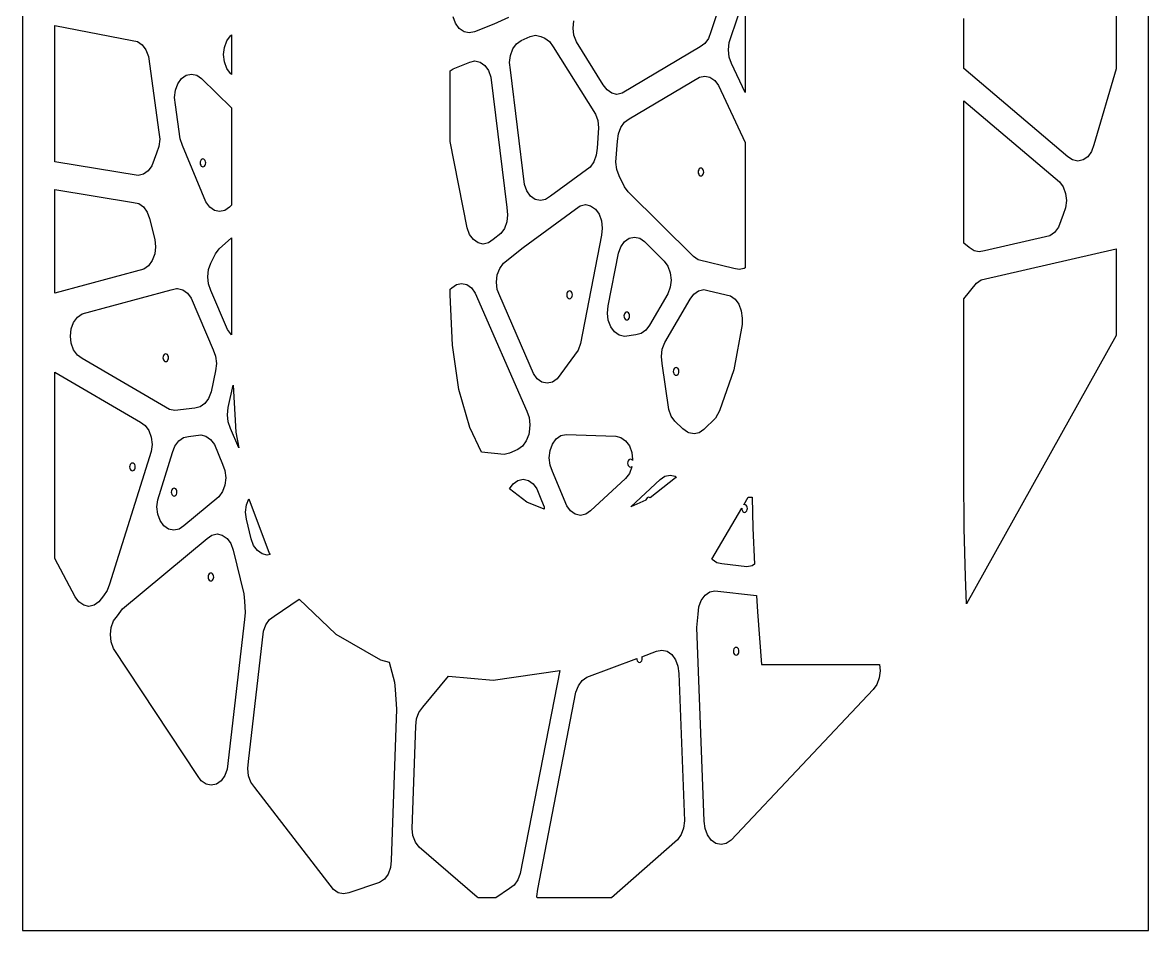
# Model space of a CAD drawing. Header units: metres. Extents: x 5 to 4553, y 5 to 890.
# Drawn here: x 1118 to 1638, y 5 to 424 of the extents above; entities that cross this region are included whole.
import ezdxf

# ---------------------------------------------------------------- set-up
doc = ezdxf.new("R2010")
doc.units = ezdxf.units.M

msp = doc.modelspace()

# ---------------------------------------------------------------- linework, layer by layer
for p, q in [((1118, 890), (1118, 5)), ((1638, 5), (1638, 890)), ((1623, 460.395), (1623, 402.898)), ((1441.28, 436.317), (1435.91, 419.945)), ((1451.75, 433.083), (1451.75, 392.011)), ((1317.99, 423.959), (1316.88, 426.969)), ((1342.48, 426.647), (1335.62, 423.59)), ((1444.39, 414.993), (1448.44, 427.344)), ((1133, 360.006), (1133, 422.981)), ((1133, 422.981), (1168.71, 416.061)), ((1319.71, 421.57), (1317.99, 423.959)), ((1321.89, 420.035), (1319.71, 421.57)), ((1335.62, 423.59), (1326.71, 420.035)), ((1372.3, 421.726), (1372.68, 425.063)), ((1372.68, 418.389), (1372.3, 421.726)), ((1552.75, 403.042), (1552.75, 426.223)), ((1168.71, 416.061), (1171.12, 415.532)), ((1212.38, 415.828), (1214.11, 418.217)), ((1214.11, 418.217), (1214.52, 418.528)), ((1214.52, 418.528), (1214.52, 400.338)), ((1324.3, 419.507), (1321.89, 420.035)), ((1326.71, 420.035), (1324.3, 419.507)), ((1346.17, 414.488), (1348.35, 416.022)), ((1348.35, 416.022), (1352.49, 417.866)), ((1352.49, 417.866), (1354.9, 418.395)), ((1354.9, 418.395), (1357.31, 417.866)), ((1357.31, 417.866), (1359.21, 416.993)), ((1359.21, 416.993), (1361.38, 415.459)), ((1373.79, 415.378), (1372.68, 418.389)), ((1434.8, 416.934), (1433.07, 414.545)), ((1435.91, 419.945), (1434.8, 416.934)), ((1171.12, 415.532), (1173.29, 413.998)), ((1173.29, 413.998), (1175.02, 411.609)), ((1175.02, 411.609), (1176.13, 408.598)), ((1210.89, 409.48), (1211.27, 412.817)), ((1211.27, 412.817), (1212.38, 415.828)), ((1343.34, 409.088), (1344.45, 412.099)), ((1344.45, 412.099), (1346.17, 414.488)), ((1361.38, 415.459), (1363.11, 413.07)), ((1363.11, 413.07), (1382.57, 382.037)), ((1386.23, 395.547), (1373.79, 415.378)), ((1430.9, 413.011), (1394.95, 391.624)), ((1433.07, 414.545), (1430.9, 413.011)), ((1444, 411.656), (1444.39, 414.993)), ((1444.39, 408.319), (1444, 411.656)), ((1176.13, 408.598), (1180.99, 373.717)), ((1211.27, 406.143), (1210.89, 409.48)), ((1212.38, 403.132), (1211.27, 406.143)), ((1316.85, 402.977), (1324.51, 406.035)), ((1324.51, 406.035), (1326.92, 406.564)), ((1326.92, 406.564), (1329.33, 406.035)), ((1329.33, 406.035), (1331.51, 404.501)), ((1342.96, 405.751), (1343.34, 409.088)), ((1343.34, 402.414), (1342.96, 405.751)), ((1445.49, 405.308), (1444.39, 408.319)), ((1193.63, 399.95), (1196.04, 400.479)), ((1196.04, 400.479), (1198.45, 399.95)), ((1214.11, 400.743), (1212.38, 403.132)), ((1214.52, 400.338), (1214.11, 400.743)), ((1315.53, 402.045), (1316.85, 402.977)), ((1315.53, 369.374), (1315.53, 402.045)), ((1331.51, 404.501), (1333.23, 402.112)), ((1333.23, 402.112), (1334.34, 399.101)), ((1349.76, 349.514), (1343.34, 402.414)), ((1451.75, 392.011), (1445.49, 405.308)), ((1600.78, 362.34), (1552.75, 403.042)), ((1623, 402.898), (1612.78, 367.74)), ((1188.62, 393.016), (1189.73, 396.027)), ((1189.73, 396.027), (1191.45, 398.416)), ((1191.45, 398.416), (1193.63, 399.95)), ((1198.45, 399.95), (1200.62, 398.416)), ((1200.62, 398.416), (1214.52, 384.958)), ((1334.34, 399.101), (1341.66, 338.864)), ((1387.96, 393.158), (1386.23, 395.547)), ((1398.21, 379.749), (1430.67, 399.063)), ((1430.67, 399.063), (1433.08, 399.592)), ((1433.08, 399.592), (1435.49, 399.063)), ((1435.49, 399.063), (1437.67, 397.529)), ((1437.67, 397.529), (1439.39, 395.14)), ((1188.24, 389.679), (1188.62, 393.016)), ((1390.13, 391.624), (1387.96, 393.158)), ((1392.54, 391.095), (1390.13, 391.624)), ((1394.95, 391.624), (1392.54, 391.095)), ((1439.39, 395.14), (1451.75, 368.886)), ((1188.62, 386.341), (1188.24, 389.679)), ((1190.83, 370.521), (1188.62, 386.341)), ((1214.52, 384.958), (1214.52, 339.885)), ((1552.75, 322.426), (1552.75, 388.19)), ((1552.75, 388.19), (1596.89, 350.788)), ((1382.57, 382.037), (1383.68, 379.027)), ((1396.03, 378.215), (1398.21, 379.749)), ((1384.06, 375.689), (1383.32, 366.3)), ((1383.68, 379.027), (1384.06, 375.689)), ((1393.2, 372.815), (1394.31, 375.826)), ((1394.31, 375.826), (1396.03, 378.215)), ((1180.99, 373.717), (1181.37, 370.379)), ((1181.37, 370.379), (1180.99, 367.042)), ((1191.94, 367.51), (1190.83, 370.521)), ((1323.38, 329.44), (1315.53, 369.374)), ((1392.05, 359.796), (1392.82, 369.478)), ((1392.82, 369.478), (1393.2, 372.815)), ((1179.88, 364.031), (1177.71, 358.16)), ((1180.99, 367.042), (1179.88, 364.031)), ((1202.7, 341.451), (1191.94, 367.51)), ((1383.32, 366.3), (1382.94, 362.963)), ((1451.75, 368.886), (1451.75, 311.038)), ((1611.67, 364.73), (1609.95, 362.34)), ((1612.78, 367.74), (1611.67, 364.73)), ((1171.4, 353.708), (1133, 360.006)), ((1200.1, 360.025), (1200.04, 359.469)), ((1200.04, 359.469), (1200.1, 358.913)), ((1200.28, 360.527), (1200.1, 360.025)), ((1200.1, 358.913), (1200.28, 358.411)), ((1200.57, 360.925), (1200.28, 360.527)), ((1200.93, 361.181), (1200.57, 360.925)), ((1201.34, 361.269), (1200.93, 361.181)), ((1201.74, 361.181), (1201.34, 361.269)), ((1202.1, 360.925), (1201.74, 361.181)), ((1202.39, 360.527), (1202.1, 360.925)), ((1202.57, 360.025), (1202.39, 360.527)), ((1202.39, 358.411), (1202.57, 358.913)), ((1202.64, 359.469), (1202.57, 360.025)), ((1202.57, 358.913), (1202.64, 359.469)), ((1381.83, 359.952), (1380.1, 357.563)), ((1382.94, 362.963), (1381.83, 359.952)), ((1392.43, 356.458), (1392.05, 359.796)), ((1602.95, 360.806), (1600.78, 362.34)), ((1605.36, 360.278), (1602.95, 360.806)), ((1607.77, 360.806), (1605.36, 360.278)), ((1609.95, 362.34), (1607.77, 360.806)), ((1173.81, 354.236), (1171.4, 353.708)), ((1175.99, 355.77), (1173.81, 354.236)), ((1177.71, 358.16), (1175.99, 355.77)), ((1200.28, 358.411), (1200.57, 358.013)), ((1200.57, 358.013), (1200.93, 357.757)), ((1200.93, 357.757), (1201.34, 357.669)), ((1201.34, 357.669), (1201.74, 357.757)), ((1201.74, 357.757), (1202.1, 358.013)), ((1202.1, 358.013), (1202.39, 358.411)), ((1380.1, 357.563), (1361.77, 344.114)), ((1393.54, 353.448), (1392.43, 356.458)), ((1430.08, 355.805), (1430.02, 355.249)), ((1430.02, 355.249), (1430.08, 354.693)), ((1430.27, 356.307), (1430.08, 355.805)), ((1430.08, 354.693), (1430.27, 354.191)), ((1430.56, 356.705), (1430.27, 356.307)), ((1430.27, 354.191), (1430.56, 353.793)), ((1430.92, 356.961), (1430.56, 356.705)), ((1430.56, 353.793), (1430.92, 353.537)), ((1431.32, 357.049), (1430.92, 356.961)), ((1431.72, 356.961), (1431.32, 357.049)), ((1432.08, 356.705), (1431.72, 356.961)), ((1431.72, 353.537), (1432.08, 353.793)), ((1432.37, 356.307), (1432.08, 356.705)), ((1432.08, 353.793), (1432.37, 354.191)), ((1432.56, 355.805), (1432.37, 356.307)), ((1432.37, 354.191), (1432.56, 354.693)), ((1432.62, 355.249), (1432.56, 355.805)), ((1432.56, 354.693), (1432.62, 355.249)), ((1350.87, 346.503), (1349.76, 349.514)), ((1395.99, 348.425), (1393.54, 353.448)), ((1397.71, 346.036), (1395.99, 348.425)), ((1430.92, 353.537), (1431.32, 353.449)), ((1431.32, 353.449), (1431.72, 353.537)), ((1596.89, 350.788), (1598.61, 348.398)), ((1133, 347.167), (1169.27, 341.217)), ((1133, 299.376), (1133, 347.167)), ((1352.6, 344.114), (1350.87, 346.503)), ((1354.77, 342.58), (1352.6, 344.114)), ((1361.77, 344.114), (1359.59, 342.58)), ((1427.91, 316.182), (1397.71, 346.036)), ((1598.61, 348.398), (1599.72, 345.388)), ((1599.72, 345.388), (1600.1, 342.05)), ((1169.27, 341.217), (1171.69, 340.689)), ((1171.69, 340.689), (1173.86, 339.155)), ((1173.86, 339.155), (1175.59, 336.766)), ((1204.43, 339.062), (1202.7, 341.451)), ((1206.6, 337.528), (1204.43, 339.062)), ((1213.6, 339.062), (1211.42, 337.528)), ((1214.52, 339.885), (1213.6, 339.062)), ((1341.66, 338.864), (1342.04, 335.526)), ((1349.24, 320.42), (1373.38, 338.13)), ((1357.18, 342.052), (1354.77, 342.58)), ((1359.59, 342.58), (1357.18, 342.052)), ((1373.38, 338.13), (1375.55, 339.664)), ((1375.55, 339.664), (1377.96, 340.192)), ((1377.96, 340.192), (1380.38, 339.664)), ((1380.38, 339.664), (1382.55, 338.13)), ((1382.55, 338.13), (1384.28, 335.741)), ((1599.72, 338.713), (1598.61, 335.702)), ((1600.1, 342.05), (1599.72, 338.713)), ((1175.59, 336.766), (1176.69, 333.755)), ((1176.69, 333.755), (1179.06, 324.069)), ((1209.01, 336.999), (1206.6, 337.528)), ((1211.42, 337.528), (1209.01, 336.999)), ((1342.04, 335.526), (1341.66, 332.189)), ((1384.28, 335.741), (1385.38, 332.73)), ((1598.61, 335.702), (1596.37, 329.719)), ((1324.49, 326.429), (1323.38, 329.44)), ((1340.55, 329.178), (1338.83, 326.789)), ((1341.66, 332.189), (1340.55, 329.178)), ((1385.38, 332.73), (1385.76, 329.392)), ((1385.76, 329.392), (1385.38, 326.055)), ((1596.37, 329.719), (1594.64, 327.329)), ((1179.06, 324.069), (1179.44, 320.732)), ((1208.89, 319.85), (1214.52, 324.865)), ((1214.52, 324.865), (1214.52, 280.052)), ((1326.21, 324.04), (1324.49, 326.429)), ((1328.39, 322.506), (1326.21, 324.04)), ((1330.8, 321.977), (1328.39, 322.506)), ((1333.21, 322.506), (1330.8, 321.977)), ((1335.38, 324.04), (1333.21, 322.506)), ((1338.83, 326.789), (1335.38, 324.04)), ((1385.38, 326.055), (1375.72, 276.038)), ((1394.33, 320.742), (1396.05, 323.131)), ((1396.05, 323.131), (1398.23, 324.665)), ((1398.23, 324.665), (1400.64, 325.194)), ((1400.64, 325.194), (1403.05, 324.665)), ((1403.05, 324.665), (1405.22, 323.131)), ((1405.22, 323.131), (1414.34, 314.116)), ((1555.25, 320.429), (1552.75, 322.426)), ((1592.47, 325.795), (1562.24, 318.895)), ((1594.64, 327.329), (1592.47, 325.795)), ((1179.06, 317.394), (1177.95, 314.383)), ((1179.44, 320.732), (1179.06, 317.394)), ((1205.02, 313.237), (1207.16, 317.46)), ((1207.16, 317.46), (1208.89, 319.85)), ((1340.1, 313.124), (1349.24, 320.42)), ((1388.53, 293.468), (1393.22, 317.731)), ((1393.22, 317.731), (1394.33, 320.742)), ((1557.42, 318.895), (1555.25, 320.429)), ((1559.83, 318.366), (1557.42, 318.895)), ((1562.24, 318.895), (1559.83, 318.366)), ((1560.68, 305.52), (1623, 319.747)), ((1623, 319.747), (1623, 279.693)), ((1177.95, 314.383), (1176.23, 311.994)), ((1203.92, 310.226), (1205.02, 313.237)), ((1338.38, 310.735), (1340.1, 313.124)), ((1414.34, 314.116), (1416.06, 311.727)), ((1430.08, 314.648), (1427.91, 316.182)), ((1446.49, 310.727), (1430.08, 314.648)), ((1174.05, 310.46), (1133, 299.376)), ((1176.23, 311.994), (1174.05, 310.46)), ((1203.54, 306.889), (1203.92, 310.226)), ((1203.92, 303.551), (1203.54, 306.889)), ((1336.89, 304.387), (1337.27, 307.724)), ((1337.27, 307.724), (1338.38, 310.735)), ((1416.06, 311.727), (1417.17, 308.716)), ((1417.17, 308.716), (1417.55, 305.379)), ((1448.9, 310.199), (1446.49, 310.727)), ((1451.31, 310.727), (1448.9, 310.199)), ((1451.75, 311.038), (1451.31, 310.727)), ((1205.02, 300.541), (1203.92, 303.551)), ((1315.53, 301.211), (1316.21, 301.759)), ((1316.21, 301.759), (1318.38, 303.293)), ((1318.38, 303.293), (1320.79, 303.822)), ((1320.79, 303.822), (1323.2, 303.293)), ((1323.2, 303.293), (1325.38, 301.759)), ((1325.38, 301.759), (1327.1, 299.37)), ((1337.27, 301.05), (1336.89, 304.387)), ((1417.17, 302.041), (1416.06, 299.031)), ((1417.55, 305.379), (1417.17, 302.041)), ((1552.75, 296.72), (1558.51, 303.986)), ((1558.51, 303.986), (1560.68, 305.52)), ((1145.51, 289.753), (1186.64, 300.858)), ((1186.64, 300.858), (1189.05, 301.387)), ((1189.05, 301.387), (1189.6, 301.386)), ((1189.6, 301.386), (1192.01, 300.857)), ((1192.01, 300.857), (1194.19, 299.323)), ((1194.19, 299.323), (1195.91, 296.934)), ((1195.91, 296.934), (1206.07, 273.158)), ((1212.74, 282.481), (1205.02, 300.541)), ((1315.53, 298.59), (1315.53, 301.211)), ((1316.53, 275.238), (1315.53, 298.59)), ((1327.1, 299.37), (1350.87, 244.828)), ((1338.38, 298.039), (1337.27, 301.05)), ((1354, 262.19), (1338.38, 298.039)), ((1369.42, 299.105), (1369.35, 298.549)), ((1369.35, 298.549), (1369.42, 297.993)), ((1369.6, 299.607), (1369.42, 299.105)), ((1369.42, 297.993), (1369.6, 297.491)), ((1369.89, 300.005), (1369.6, 299.607)), ((1369.6, 297.491), (1369.89, 297.093)), ((1370.25, 300.261), (1369.89, 300.005)), ((1369.89, 297.093), (1370.25, 296.837)), ((1370.65, 300.349), (1370.25, 300.261)), ((1370.25, 296.837), (1370.65, 296.749)), ((1371.06, 300.261), (1370.65, 300.349)), ((1370.65, 296.749), (1371.06, 296.837)), ((1371.42, 300.005), (1371.06, 300.261)), ((1371.06, 296.837), (1371.42, 297.093)), ((1371.71, 299.607), (1371.42, 300.005)), ((1371.42, 297.093), (1371.71, 297.491)), ((1371.89, 299.105), (1371.71, 299.607)), ((1371.71, 297.491), (1371.89, 297.993)), ((1371.96, 298.549), (1371.89, 299.105)), ((1371.89, 297.993), (1371.96, 298.549)), ((1416.06, 299.031), (1407.61, 284.588)), ((1414.59, 276.457), (1426.34, 296.525)), ((1426.34, 296.525), (1428.06, 298.914)), ((1428.06, 298.914), (1430.24, 300.448)), ((1430.24, 300.448), (1432.65, 300.977)), ((1432.65, 300.977), (1435.06, 300.448)), ((1435.06, 300.448), (1444.95, 298.085)), ((1444.95, 298.085), (1447.12, 296.551)), ((1447.12, 296.551), (1448.85, 294.162)), ((1552.75, 214.841), (1552.75, 296.72)), ((1388.15, 290.13), (1388.53, 293.468)), ((1448.85, 294.162), (1449.96, 291.151)), ((1141.61, 285.83), (1143.33, 288.219)), ((1143.33, 288.219), (1145.51, 289.753)), ((1388.53, 286.793), (1388.15, 290.13)), ((1389.64, 283.782), (1388.53, 286.793)), ((1395.81, 289.335), (1395.74, 288.779)), ((1395.74, 288.779), (1395.81, 288.223)), ((1395.99, 289.837), (1395.81, 289.335)), ((1395.81, 288.223), (1395.99, 287.721)), ((1396.28, 290.235), (1395.99, 289.837)), ((1395.99, 287.721), (1396.28, 287.323)), ((1396.64, 290.491), (1396.28, 290.235)), ((1396.28, 287.323), (1396.64, 287.067)), ((1397.04, 290.579), (1396.64, 290.491)), ((1396.64, 287.067), (1397.04, 286.979)), ((1397.44, 290.491), (1397.04, 290.579)), ((1397.04, 286.979), (1397.44, 287.067)), ((1397.81, 290.235), (1397.44, 290.491)), ((1397.44, 287.067), (1397.81, 287.323)), ((1398.09, 289.837), (1397.81, 290.235)), ((1397.81, 287.323), (1398.09, 287.721)), ((1398.28, 289.335), (1398.09, 289.837)), ((1398.09, 287.721), (1398.28, 288.223)), ((1398.34, 288.779), (1398.28, 289.335)), ((1398.28, 288.223), (1398.34, 288.779)), ((1449.96, 291.151), (1450.34, 287.814)), ((1450.34, 287.814), (1450.38, 284.789)), ((1140.12, 279.482), (1140.5, 282.819)), ((1140.5, 282.819), (1141.61, 285.83)), ((1214.47, 280.092), (1212.74, 282.481)), ((1391.37, 281.393), (1389.64, 283.782)), ((1393.54, 279.859), (1391.37, 281.393)), ((1405.88, 282.199), (1403.71, 280.665)), ((1407.61, 284.588), (1405.88, 282.199)), ((1450.38, 284.789), (1446.5, 263.949)), ((1140.5, 276.145), (1140.12, 279.482)), ((1141.61, 273.134), (1140.5, 276.145)), ((1214.52, 280.052), (1214.47, 280.092)), ((1375.72, 276.038), (1374.62, 273.027)), ((1395.95, 279.33), (1393.54, 279.859)), ((1401.3, 280.136), (1395.95, 279.33)), ((1403.71, 280.665), (1401.3, 280.136)), ((1413.48, 273.446), (1414.59, 276.457)), ((1623, 279.693), (1554.01, 155.813)), ((1143.33, 270.744), (1141.61, 273.134)), ((1145.51, 269.21), (1143.33, 270.744)), ((1183.06, 270.56), (1182.88, 270.058)), ((1183.35, 270.958), (1183.06, 270.56)), ((1183.71, 271.214), (1183.35, 270.958)), ((1184.12, 271.302), (1183.71, 271.214)), ((1184.52, 271.214), (1184.12, 271.302)), ((1184.88, 270.958), (1184.52, 271.214)), ((1185.17, 270.56), (1184.88, 270.958)), ((1185.35, 270.058), (1185.17, 270.56)), ((1206.07, 273.158), (1207.18, 270.147)), ((1319.52, 254.783), (1316.53, 275.238)), ((1372.89, 270.638), (1364.89, 259.801)), ((1374.62, 273.027), (1372.89, 270.638)), ((1413.1, 270.109), (1413.48, 273.446)), ((1185.9, 245.632), (1145.51, 269.21)), ((1182.88, 270.058), (1182.82, 269.502)), ((1182.82, 269.502), (1182.88, 268.945)), ((1182.88, 268.945), (1183.06, 268.444)), ((1183.06, 268.444), (1183.35, 268.045)), ((1183.35, 268.045), (1183.71, 267.79)), ((1183.71, 267.79), (1184.12, 267.702)), ((1184.12, 267.702), (1184.52, 267.79)), ((1184.52, 267.79), (1184.88, 268.045)), ((1184.88, 268.045), (1185.17, 268.444)), ((1185.17, 268.444), (1185.35, 268.945)), ((1185.42, 269.502), (1185.35, 270.058)), ((1185.35, 268.945), (1185.42, 269.502)), ((1207.18, 270.147), (1207.56, 266.81)), ((1207.56, 266.81), (1207.18, 263.472)), ((1413.48, 266.772), (1413.1, 270.109)), ((1416.42, 245.567), (1413.48, 266.772)), ((1133, 176.839), (1133, 262.752)), ((1133, 262.752), (1172.42, 239.74)), ((1207.18, 263.472), (1205.05, 253.684)), ((1355.72, 259.801), (1354, 262.19)), ((1418.61, 263.743), (1418.55, 263.187)), ((1418.55, 263.187), (1418.61, 262.631)), ((1418.79, 264.245), (1418.61, 263.743)), ((1418.61, 262.631), (1418.79, 262.129)), ((1419.08, 264.643), (1418.79, 264.245)), ((1418.79, 262.129), (1419.08, 261.731)), ((1419.44, 264.899), (1419.08, 264.643)), ((1419.08, 261.731), (1419.44, 261.475)), ((1419.85, 264.987), (1419.44, 264.899)), ((1419.44, 261.475), (1419.85, 261.387)), ((1420.25, 264.899), (1419.85, 264.987)), ((1419.85, 261.387), (1420.25, 261.475)), ((1420.61, 264.643), (1420.25, 264.899)), ((1420.25, 261.475), (1420.61, 261.731)), ((1420.9, 264.245), (1420.61, 264.643)), ((1420.61, 261.731), (1420.9, 262.129)), ((1421.08, 263.743), (1420.9, 264.245)), ((1420.9, 262.129), (1421.08, 262.631)), ((1421.15, 263.187), (1421.08, 263.743)), ((1421.08, 262.631), (1421.15, 263.187)), ((1446.5, 263.949), (1439.93, 244.91)), ((1212.99, 246.489), (1215.25, 256.844)), ((1215.25, 256.844), (1216.46, 235.093)), ((1357.9, 258.267), (1355.72, 259.801)), ((1360.31, 257.738), (1357.9, 258.267)), ((1362.72, 258.267), (1360.31, 257.738)), ((1364.89, 259.801), (1362.72, 258.267)), ((1203.94, 250.674), (1202.22, 248.284)), ((1205.05, 253.684), (1203.94, 250.674)), ((1324.52, 237.227), (1319.52, 254.783)), ((1188.31, 245.103), (1185.9, 245.632)), ((1197.63, 246.222), (1188.31, 245.103)), ((1200.04, 246.75), (1197.63, 246.222)), ((1202.22, 248.284), (1200.04, 246.75)), ((1212.61, 243.152), (1212.99, 246.489)), ((1350.87, 244.828), (1351.98, 241.817)), ((1417.53, 242.556), (1416.42, 245.567)), ((1439.93, 244.91), (1438.09, 241.528)), ((1172.42, 239.74), (1174.6, 238.206)), ((1212.99, 239.815), (1212.61, 243.152)), ((1214.1, 236.804), (1212.99, 239.815)), ((1351.98, 241.817), (1352.36, 238.48)), ((1419.26, 240.167), (1417.53, 242.556)), ((1422.98, 236.618), (1419.26, 240.167)), ((1438.09, 241.528), (1432.72, 236.385)), ((1174.6, 238.206), (1176.32, 235.817)), ((1176.32, 235.817), (1177.43, 232.806)), ((1217.84, 227.87), (1214.1, 236.804)), ((1216.46, 235.093), (1217.84, 227.87)), ((1329.94, 225.872), (1324.52, 237.227)), ((1351.77, 234.066), (1350.66, 231.055)), ((1351.98, 235.143), (1351.77, 234.066)), ((1352.36, 238.48), (1351.98, 235.143)), ((1366.66, 233.557), (1369.07, 234.085)), ((1369.07, 234.085), (1391.95, 233.248)), ((1425.15, 235.084), (1422.98, 236.618)), ((1425.73, 234.851), (1425.15, 235.084)), ((1428.14, 234.323), (1425.73, 234.851)), ((1430.55, 234.851), (1428.14, 234.323)), ((1432.72, 236.385), (1430.55, 234.851)), ((1177.43, 232.806), (1177.81, 229.469)), ((1177.81, 229.469), (1177.43, 226.131)), ((1188.41, 228.692), (1190.13, 231.081)), ((1190.13, 231.081), (1192.31, 232.615)), ((1192.31, 232.615), (1194.72, 233.144)), ((1194.72, 233.144), (1200.29, 233.813)), ((1200.29, 233.813), (1202.7, 233.284)), ((1202.7, 233.284), (1204.88, 231.75)), ((1204.88, 231.75), (1206.6, 229.361)), ((1206.6, 229.361), (1210.36, 220.39)), ((1350.66, 231.055), (1348.93, 228.666)), ((1361.65, 226.623), (1362.76, 229.633)), ((1362.76, 229.633), (1364.49, 232.023)), ((1364.49, 232.023), (1366.66, 233.557)), ((1391.95, 233.248), (1394.36, 232.72)), ((1394.36, 232.72), (1396.54, 231.186)), ((1396.54, 231.186), (1398.26, 228.796)), ((1177.43, 226.131), (1158.17, 164.968)), ((1180.45, 203.941), (1187.3, 225.681)), ((1187.3, 225.681), (1188.41, 228.692)), ((1340.46, 224.87), (1329.94, 225.872)), ((1342.87, 225.399), (1340.46, 224.87)), ((1346.76, 227.132), (1342.87, 225.399)), ((1348.93, 228.666), (1346.76, 227.132)), ((1361.27, 223.285), (1361.65, 226.623)), ((1398.26, 228.796), (1399.37, 225.786)), ((1399.37, 225.786), (1399.75, 222.448)), ((1167.52, 219.61), (1167.46, 219.053)), ((1167.46, 219.053), (1167.52, 218.497)), ((1167.7, 220.111), (1167.52, 219.61)), ((1167.52, 218.497), (1167.7, 217.995)), ((1167.99, 220.51), (1167.7, 220.111)), ((1168.35, 220.765), (1167.99, 220.51)), ((1168.76, 220.853), (1168.35, 220.765)), ((1169.16, 220.765), (1168.76, 220.853)), ((1169.52, 220.51), (1169.16, 220.765)), ((1169.81, 220.111), (1169.52, 220.51)), ((1169.99, 219.61), (1169.81, 220.111)), ((1169.81, 217.995), (1169.99, 218.497)), ((1170.06, 219.053), (1169.99, 219.61)), ((1169.99, 218.497), (1170.06, 219.053)), ((1210.36, 220.39), (1211.47, 217.38)), ((1361.65, 219.948), (1361.27, 223.285)), ((1362.76, 216.937), (1361.65, 219.948)), ((1397.54, 221.365), (1397.47, 220.809)), ((1397.47, 220.809), (1397.54, 220.252)), ((1397.72, 221.867), (1397.54, 221.365)), ((1397.54, 220.252), (1397.72, 219.751)), ((1398.01, 222.265), (1397.72, 221.867)), ((1397.72, 219.751), (1398.01, 219.352)), ((1398.37, 222.521), (1398.01, 222.265)), ((1398.01, 219.352), (1398.37, 219.097)), ((1399.37, 219.111), (1398.26, 216.1)), ((1398.77, 222.609), (1398.37, 222.521)), ((1398.37, 219.097), (1398.77, 219.009)), ((1399.17, 222.521), (1398.77, 222.609)), ((1398.77, 219.009), (1399.17, 219.097)), ((1399.54, 222.265), (1399.17, 222.521)), ((1399.17, 219.097), (1399.39, 219.248)), ((1399.39, 219.248), (1399.37, 219.111)), ((1399.71, 222.029), (1399.54, 222.265)), ((1399.75, 222.448), (1399.71, 222.029)), ((1167.7, 217.995), (1167.99, 217.597)), ((1167.99, 217.597), (1168.35, 217.341)), ((1168.35, 217.341), (1168.76, 217.253)), ((1168.76, 217.253), (1169.16, 217.341)), ((1169.16, 217.341), (1169.52, 217.597)), ((1169.52, 217.597), (1169.81, 217.995)), ((1211.47, 217.38), (1211.85, 214.042)), ((1211.85, 214.042), (1211.47, 210.705)), ((1346.79, 212.826), (1349.2, 213.354)), ((1349.2, 213.354), (1351.61, 212.826)), ((1369.37, 201.139), (1362.76, 216.937)), ((1396.54, 213.711), (1380.26, 198.75)), ((1398.26, 216.1), (1396.54, 213.711)), ((1398.87, 200.709), (1412.49, 213.223)), ((1419.5, 214.043), (1407.8, 204.839)), ((1412.49, 213.223), (1414.66, 214.757)), ((1414.66, 214.757), (1417.07, 215.285)), ((1417.07, 215.285), (1419.48, 214.757)), ((1419.48, 214.757), (1419.86, 214.488)), ((1419.86, 214.488), (1419.5, 214.043)), ((1552.93, 190.804), (1552.75, 214.841)), ((1186.95, 208.494), (1186.76, 207.992)), ((1187.24, 208.892), (1186.95, 208.494)), ((1187.6, 209.148), (1187.24, 208.892)), ((1188, 209.236), (1187.6, 209.148)), ((1188.4, 209.148), (1188, 209.236)), ((1188.76, 208.892), (1188.4, 209.148)), ((1189.05, 208.494), (1188.76, 208.892)), ((1189.24, 207.992), (1189.05, 208.494)), ((1211.47, 210.705), (1210.36, 207.694)), ((1342.96, 209.002), (1344.61, 211.292)), ((1350.98, 202.755), (1342.96, 209.002)), ((1344.61, 211.292), (1346.79, 212.826)), ((1351.61, 212.826), (1353.78, 211.292)), ((1353.78, 211.292), (1355.51, 208.903)), ((1355.51, 208.903), (1357.73, 203.585)), ((1180.07, 200.604), (1180.45, 203.941)), ((1186.76, 207.992), (1186.7, 207.436)), ((1186.7, 207.436), (1186.76, 206.879)), ((1186.76, 206.879), (1186.95, 206.378)), ((1186.95, 206.378), (1187.24, 205.979)), ((1187.24, 205.979), (1187.6, 205.724)), ((1187.6, 205.724), (1188, 205.636)), ((1188, 205.636), (1188.4, 205.724)), ((1188.4, 205.724), (1188.76, 205.979)), ((1188.76, 205.979), (1189.05, 206.378)), ((1189.05, 206.378), (1189.24, 206.879)), ((1189.3, 207.436), (1189.24, 207.992)), ((1189.24, 206.879), (1189.3, 207.436)), ((1208.64, 205.305), (1192.46, 191.866)), ((1210.36, 207.694), (1208.64, 205.305)), ((1221.42, 201.556), (1222.46, 204.369)), ((1222.46, 204.369), (1231.91, 179.29)), ((1357.73, 203.585), (1358.84, 200.575)), ((1405.92, 203.699), (1398.87, 200.709)), ((1405.93, 203.847), (1405.92, 203.699)), ((1406.12, 204.349), (1405.93, 203.847)), ((1406.41, 204.747), (1406.12, 204.349)), ((1406.77, 205.003), (1406.41, 204.747)), ((1407.17, 205.091), (1406.77, 205.003)), ((1407.57, 205.003), (1407.17, 205.091)), ((1407.8, 204.839), (1407.57, 205.003)), ((1451.11, 201.608), (1453.19, 205.136)), ((1453.19, 205.136), (1454.99, 205.136)), ((1454.99, 205.136), (1455.26, 190.736)), ((1180.45, 197.266), (1180.07, 200.604)), ((1221.04, 198.219), (1221.42, 201.556)), ((1221.42, 194.881), (1221.04, 198.219)), ((1358.96, 199.545), (1350.98, 202.755)), ((1358.84, 200.575), (1358.96, 199.545)), ((1371.09, 198.75), (1369.37, 201.139)), ((1373.27, 197.216), (1371.09, 198.75)), ((1380.26, 198.75), (1378.09, 197.216)), ((1436.3, 176.498), (1450.2, 200.059)), ((1450.2, 200.059), (1450.18, 199.888)), ((1450.18, 199.888), (1450.24, 199.332)), ((1450.24, 199.332), (1450.43, 198.83)), ((1450.43, 198.83), (1450.71, 198.432)), ((1450.71, 198.432), (1451.08, 198.176)), ((1451.08, 198.176), (1451.48, 198.088)), ((1451.48, 201.688), (1451.11, 201.608)), ((1451.88, 201.6), (1451.48, 201.688)), ((1451.48, 198.088), (1451.88, 198.176)), ((1452.24, 201.344), (1451.88, 201.6)), ((1451.88, 198.176), (1452.24, 198.432)), ((1452.53, 200.946), (1452.24, 201.344)), ((1452.24, 198.432), (1452.53, 198.83)), ((1452.71, 200.444), (1452.53, 200.946)), ((1452.53, 198.83), (1452.71, 199.332)), ((1452.78, 199.888), (1452.71, 200.444)), ((1452.71, 199.332), (1452.78, 199.888)), ((1181.56, 194.256), (1180.45, 197.266)), ((1183.29, 191.866), (1181.56, 194.256)), ((1223.64, 185.801), (1221.42, 194.881)), ((1375.68, 196.687), (1373.27, 197.216)), ((1378.09, 197.216), (1375.68, 196.687)), ((1185.46, 190.332), (1183.29, 191.866)), ((1187.87, 189.804), (1185.46, 190.332)), ((1190.28, 190.332), (1187.87, 189.804)), ((1192.46, 191.866), (1190.28, 190.332)), ((1203.28, 186.065), (1205.45, 187.599)), ((1205.45, 187.599), (1207.86, 188.128)), ((1207.86, 188.128), (1210.27, 187.599)), ((1210.27, 187.599), (1212.45, 186.065)), ((1455.26, 190.736), (1456.01, 174.221)), ((1553.47, 168.294), (1552.93, 190.804)), ((1164.16, 153.577), (1203.28, 186.065)), ((1212.45, 186.065), (1214.17, 183.676)), ((1214.17, 183.676), (1215.28, 180.665)), ((1224.74, 182.79), (1223.64, 185.801)), ((1226.47, 180.401), (1224.74, 182.79)), ((1142.35, 159.091), (1133, 176.839)), ((1215.28, 180.665), (1220.2, 160.482)), ((1228.64, 178.867), (1226.47, 180.401)), ((1231.05, 178.338), (1228.64, 178.867)), ((1232.34, 178.621), (1231.05, 178.338)), ((1231.91, 179.29), (1232.34, 178.621)), ((1436.45, 176.303), (1436.3, 176.498)), ((1438.62, 174.769), (1436.45, 176.303)), ((1441.03, 174.24), (1438.62, 174.769)), ((1452.53, 172.937), (1441.03, 174.24)), ((1454.94, 173.465), (1452.53, 172.937)), ((1456.01, 174.221), (1454.94, 173.465)), ((1203.75, 168.774), (1203.69, 168.217)), ((1203.69, 168.217), (1203.75, 167.661)), ((1203.94, 169.275), (1203.75, 168.774)), ((1203.75, 167.661), (1203.94, 167.159)), ((1204.23, 169.674), (1203.94, 169.275)), ((1203.94, 167.159), (1204.23, 166.761)), ((1204.59, 169.929), (1204.23, 169.674)), ((1204.23, 166.761), (1204.59, 166.506)), ((1204.99, 170.017), (1204.59, 169.929)), ((1204.59, 166.506), (1204.99, 166.417)), ((1205.39, 169.929), (1204.99, 170.017)), ((1204.99, 166.417), (1205.39, 166.506)), ((1205.75, 169.674), (1205.39, 169.929)), ((1205.39, 166.506), (1205.75, 166.761)), ((1206.04, 169.275), (1205.75, 169.674)), ((1205.75, 166.761), (1206.04, 167.159)), ((1206.23, 168.774), (1206.04, 169.275)), ((1206.04, 167.159), (1206.23, 167.661)), ((1206.29, 168.217), (1206.23, 168.774)), ((1206.23, 167.661), (1206.29, 168.217)), ((1554.01, 155.813), (1553.47, 168.294)), ((1157.07, 161.957), (1155.34, 159.568)), ((1158.17, 164.968), (1157.07, 161.957)), ((1433.21, 159.83), (1435.39, 161.364)), ((1435.39, 161.364), (1437.8, 161.892)), ((1437.8, 161.892), (1456.92, 159.725)), ((1144.07, 156.701), (1142.35, 159.091)), ((1146.25, 155.167), (1144.07, 156.701)), ((1153.24, 156.701), (1151.07, 155.167)), ((1155.34, 159.568), (1153.24, 156.701)), ((1220.2, 160.482), (1220.58, 157.145)), ((1220.58, 157.145), (1220.88, 151.913)), ((1234.29, 150.085), (1245.75, 157.93)), ((1245.75, 157.93), (1262.64, 141.796)), ((1430.38, 154.43), (1431.49, 157.44)), ((1431.49, 157.44), (1433.21, 159.83)), ((1456.92, 159.725), (1457.41, 152.097)), ((1148.66, 154.639), (1146.25, 155.167)), ((1151.07, 155.167), (1148.66, 154.639)), ((1161.79, 150.343), (1164.16, 153.577)), ((1220.88, 151.913), (1220.5, 148.575)), ((1429.34, 144.879), (1430, 151.092)), ((1430, 151.092), (1430.38, 154.43)), ((1457.41, 152.097), (1459.3, 127.857)), ((1158.96, 144.943), (1160.07, 147.954)), ((1160.07, 147.954), (1161.79, 150.343)), ((1220.5, 148.575), (1212.57, 79.5536)), ((1229.28, 143.151), (1230.39, 146.161)), ((1230.39, 146.161), (1232.11, 148.551)), ((1232.11, 148.551), (1234.29, 150.085)), ((1158.58, 141.606), (1158.96, 144.943)), ((1158.96, 138.268), (1158.58, 141.606)), ((1222.39, 83.1077), (1229.28, 143.151)), ((1262.64, 141.796), (1283.36, 130.058)), ((1432.81, 55.5061), (1429.34, 144.879)), ((1160.07, 135.258), (1158.96, 138.268)), ((1198.85, 76.543), (1160.07, 135.258)), ((1446.82, 135.408), (1446.53, 135.01)), ((1447.18, 135.664), (1446.82, 135.408)), ((1447.58, 135.752), (1447.18, 135.664)), ((1447.98, 135.664), (1447.58, 135.752)), ((1448.34, 135.408), (1447.98, 135.664)), ((1448.63, 135.01), (1448.34, 135.408)), ((1283.36, 130.058), (1287.36, 128.894)), ((1378.62, 121.939), (1401.65, 130.524)), ((1401.65, 130.524), (1401.71, 130.071)), ((1401.71, 130.071), (1401.89, 129.569)), ((1403.99, 129.569), (1404.18, 130.071)), ((1404.09, 131.431), (1410.82, 133.94)), ((1404.18, 131.183), (1404.09, 131.431)), ((1404.24, 130.627), (1404.18, 131.183)), ((1404.18, 130.071), (1404.24, 130.627)), ((1410.82, 133.94), (1413.23, 134.468)), ((1413.23, 134.468), (1415.64, 133.94)), ((1415.64, 133.94), (1417.81, 132.406)), ((1417.81, 132.406), (1419.54, 130.016)), ((1419.54, 130.016), (1420.65, 127.006)), ((1446.34, 134.508), (1446.28, 133.952)), ((1446.28, 133.952), (1446.34, 133.395)), ((1446.53, 135.01), (1446.34, 134.508)), ((1446.34, 133.395), (1446.53, 132.894)), ((1446.53, 132.894), (1446.82, 132.495)), ((1446.82, 132.495), (1447.18, 132.24)), ((1447.18, 132.24), (1447.58, 132.152)), ((1447.58, 132.152), (1447.98, 132.24)), ((1447.98, 132.24), (1448.34, 132.495)), ((1448.34, 132.495), (1448.63, 132.894)), ((1448.82, 134.508), (1448.63, 135.01)), ((1448.63, 132.894), (1448.82, 133.395)), ((1448.88, 133.952), (1448.82, 134.508)), ((1448.82, 133.395), (1448.88, 133.952)), ((1287.36, 128.894), (1289.75, 119.67)), ((1335.29, 120.668), (1366.12, 125.048)), ((1366.12, 125.048), (1347.9, 31.3397)), ((1401.89, 129.569), (1402.18, 129.171)), ((1402.18, 129.171), (1402.54, 128.915)), ((1402.54, 128.915), (1402.94, 128.827)), ((1402.94, 128.827), (1403.34, 128.915)), ((1403.34, 128.915), (1403.71, 129.171)), ((1403.71, 129.171), (1403.99, 129.569)), ((1420.65, 127.006), (1421.03, 123.668)), ((1459.3, 127.857), (1513.72, 127.857)), ((1514.05, 124.978), (1513.67, 121.641)), ((1513.72, 127.857), (1514.05, 124.978)), ((1289.75, 119.67), (1290.13, 116.333)), ((1302.8, 108.115), (1314.75, 122.408)), ((1314.75, 122.408), (1335.29, 120.668)), ((1374.72, 118.015), (1376.45, 120.405)), ((1376.45, 120.405), (1378.62, 121.939)), ((1421.03, 123.668), (1423.67, 55.6327)), ((1513.67, 121.641), (1512.56, 118.63)), ((1290.13, 116.333), (1290.73, 107.164)), ((1355.93, 24.052), (1373.61, 115.005)), ((1373.61, 115.005), (1374.72, 118.015)), ((1510.83, 116.241), (1445.2, 46.7688)), ((1512.56, 118.63), (1510.83, 116.241)), ((1290.73, 107.164), (1288.31, 37.3706)), ((1299.97, 102.715), (1301.08, 105.725)), ((1301.08, 105.725), (1302.8, 108.115)), ((1297.95, 52.1498), (1299.59, 99.3772)), ((1299.59, 99.3772), (1299.97, 102.715)), ((1212.57, 79.5536), (1211.47, 76.543)), ((1222.01, 79.7703), (1222.39, 83.1077)), ((1222.39, 76.4329), (1222.01, 79.7703)), ((1200.57, 74.1537), (1198.85, 76.543)), ((1202.75, 72.6196), (1200.57, 74.1537)), ((1209.74, 74.1537), (1207.57, 72.6196)), ((1211.47, 76.543), (1209.74, 74.1537)), ((1223.5, 73.4222), (1222.39, 76.4329)), ((1225.22, 71.0329), (1223.5, 73.4222)), ((1205.16, 72.091), (1202.75, 72.6196)), ((1207.57, 72.6196), (1205.16, 72.091)), ((1261.68, 23.9846), (1225.22, 71.0329)), ((1298.33, 48.8124), (1297.95, 52.1498)), ((1423.29, 52.2953), (1422.18, 49.2846)), ((1423.67, 55.6327), (1423.29, 52.2953)), ((1433.19, 52.1687), (1432.81, 55.5061)), ((1434.3, 49.1581), (1433.19, 52.1687)), ((1299.44, 45.8017), (1298.33, 48.8124)), ((1420.46, 46.8953), (1390.06, 20)), ((1422.18, 49.2846), (1420.46, 46.8953)), ((1436.03, 46.7688), (1434.3, 49.1581)), ((1301.17, 43.4124), (1299.44, 45.8017)), ((1327.95, 20.3907), (1301.17, 43.4124)), ((1438.2, 45.2347), (1436.03, 46.7688)), ((1440.61, 44.7061), (1438.2, 45.2347)), ((1443.02, 45.2347), (1440.61, 44.7061)), ((1445.2, 46.7688), (1443.02, 45.2347)), ((1288.31, 37.3706), (1287.93, 34.0332)), ((1287.93, 34.0332), (1286.82, 31.0225)), ((1347.9, 31.3397), (1346.79, 28.329)), ((1282.92, 27.0992), (1268.67, 22.4506)), ((1285.1, 28.6332), (1282.92, 27.0992)), ((1286.82, 31.0225), (1285.1, 28.6332)), ((1346.79, 28.329), (1345.07, 25.9397)), ((1263.85, 22.4506), (1261.68, 23.9846)), ((1266.26, 21.922), (1263.85, 22.4506)), ((1268.67, 22.4506), (1266.26, 21.922)), ((1342.89, 24.4056), (1336.58, 20)), ((1345.07, 25.9397), (1342.89, 24.4056)), ((1355.55, 20.7146), (1355.93, 24.052)), ((1328.5, 20), (1327.95, 20.3907)), ((1336.58, 20), (1328.5, 20)), ((1355.63, 20), (1355.55, 20.7146)), ((1390.06, 20), (1355.63, 20)), ((1118, 5), (1638, 5))]:
    msp.add_line(p, q)

doc.saveas('drawing.dxf')
